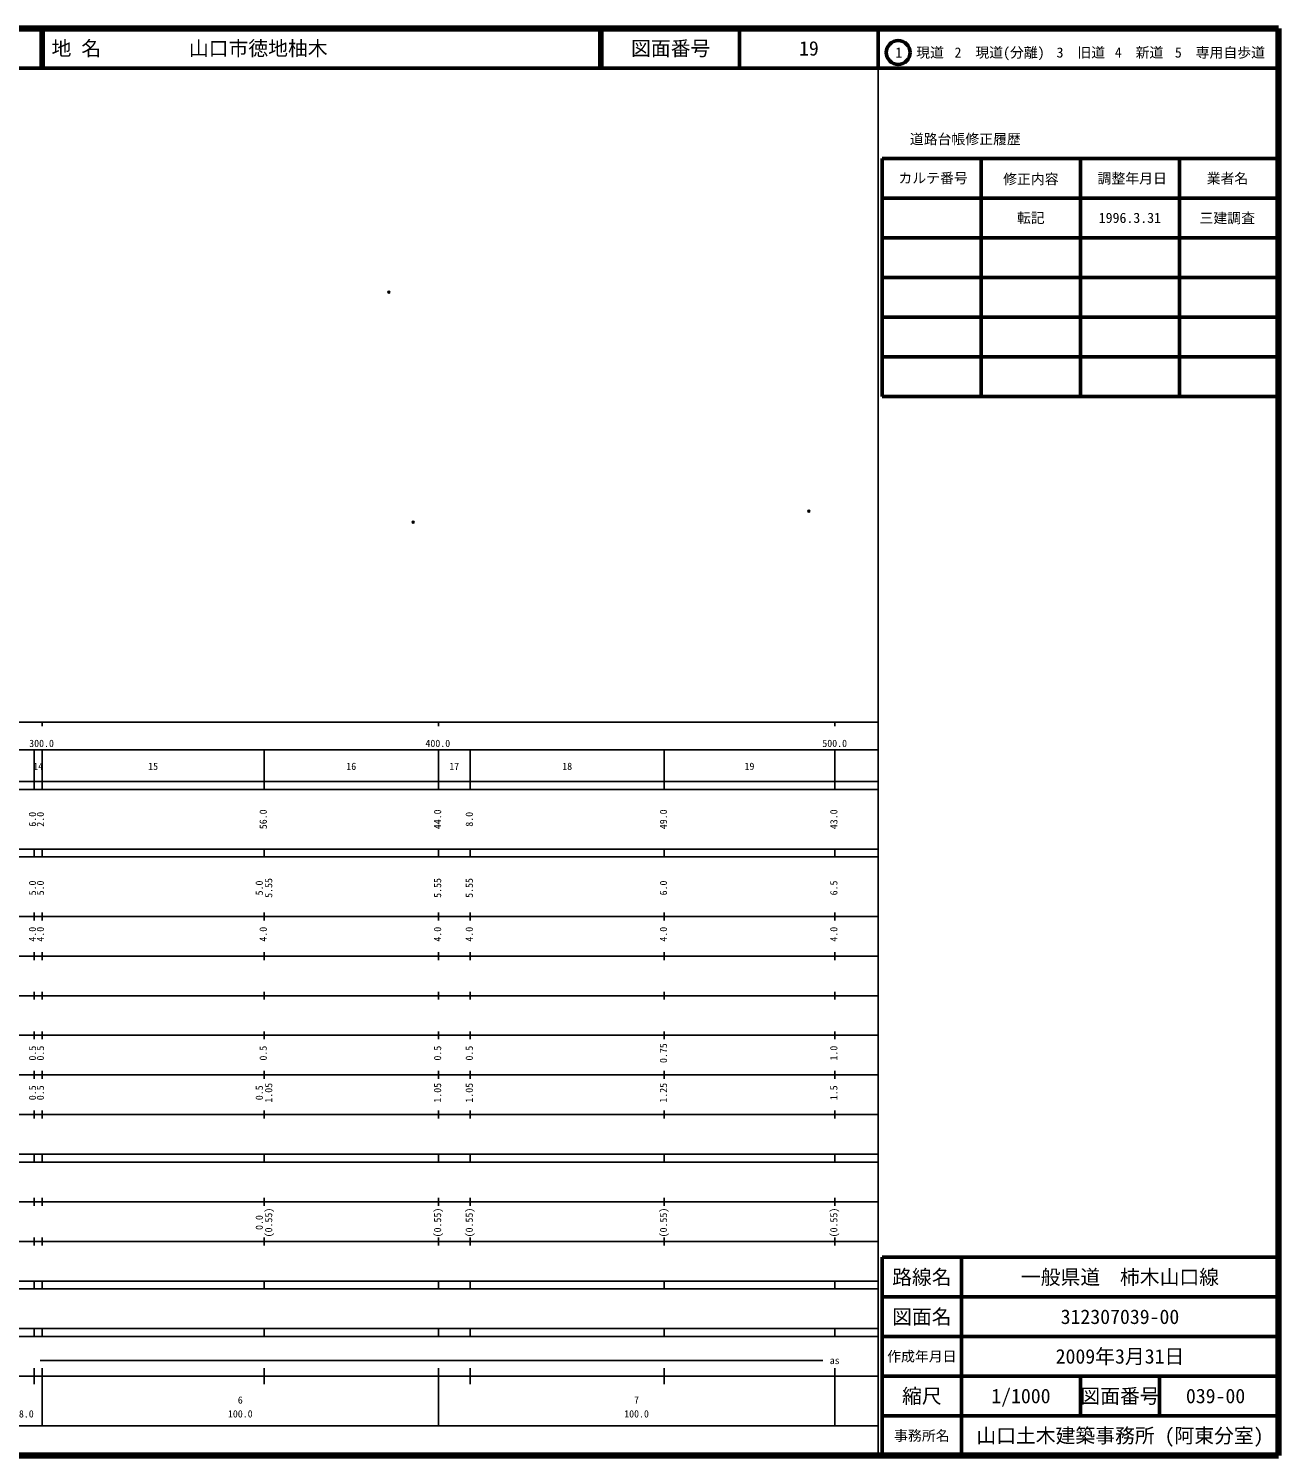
# Model space of a CAD drawing. Units: millimetres on the paper. Extents: x 40 to 680, y 20 to 380.
# Drawn here: x 364.6 to 680, y 20 to 380 of the extents above; entities that cross this region are included whole.
import ezdxf
from ezdxf.enums import TextEntityAlignment as Align

# ---------------------------------------------------------------- set-up
doc = ezdxf.new("R2010")
doc.units = ezdxf.units.MM
doc.header["$PDMODE"] = 32
doc.header["$PDSIZE"] = 0.5
doc.layers.add('M-OTRS', color=6, linetype='Continuous')
doc.layers.add('M-TTL-TXT', color=7, linetype='Continuous')
for name, color, linetype, lineweight in [('M-TTL', 2, 'Continuous', 140), ('M-TTL-BAND', 7, 'Continuous', 25), ('M-TTL-FRAM', 2, 'Continuous', 50), ('M-TTL-LINE', 7, 'Continuous', 50)]:
    doc.layers.add(name, color=color, linetype=linetype, lineweight=lineweight)
doc.styles.add('ＭＳ ゴシック', font='')
doc.styles.get('ＭＳ ゴシック').set_extended_font_data('MS Gothic')

msp = doc.modelspace()

# ---------------------------------------------------------------- linework, layer by layer
at = {"layer": 'M-OTRS'}
for p in [(455.509, 313.516), (461.622, 255.442), (561.476, 258.257)]:
    msp.add_point(p, dxfattribs=at)
at = {"layer": 'M-TTL'}
for p, q in [((680, 380), (40, 380)), ((680, 20), (680, 380)), ((40, 20), (680, 20))]:
    msp.add_line(p, q, dxfattribs=at)
at = {"layer": 'M-TTL-BAND'}
for p, q in [((579, 20), (579, 370)), ((40, 205), (579, 205)), ((368, 205), (368, 204)), ((468, 205), (468, 204)), ((568, 205), (568, 204)), ((68, 198), (579, 198)), ((366, 188), (366, 198)), ((368, 188), (368, 198)), ((424, 188), (424, 198)), ((468, 188), (468, 198)), ((476, 188), (476, 198)), ((525, 188), (525, 198)), ((568, 188), (568, 198)), ((40, 190), (579, 190)), ((40, 188), (579, 188)), ((40, 173), (579, 173)), ((366, 171), (366, 173)), ((368, 171), (368, 173)), ((424, 171), (424, 173)), ((468, 171), (468, 173)), ((476, 171), (476, 173)), ((525, 171), (525, 173)), ((568, 171), (568, 173)), ((40, 171), (579, 171)), ((40, 156), (579, 156)), ((366, 155), (366, 157)), ((368, 155), (368, 157)), ((424, 155), (424, 157)), ((468, 155), (468, 157)), ((476, 155), (476, 157)), ((525, 155), (525, 157)), ((568, 155), (568, 157)), ((46, 146), (579, 146)), ((366, 145), (366, 147)), ((368, 145), (368, 147)), ((424, 145), (424, 147)), ((468, 145), (468, 147)), ((476, 145), (476, 147)), ((525, 145), (525, 147)), ((568, 145), (568, 147)), ((366, 135), (366, 137)), ((368, 135), (368, 137)), ((424, 135), (424, 137)), ((468, 135), (468, 137)), ((476, 135), (476, 137)), ((525, 135), (525, 137)), ((568, 135), (568, 137)), ((52, 136), (579, 136)), ((46, 126), (579, 126)), ((366, 125), (366, 127)), ((368, 125), (368, 127)), ((424, 125), (424, 127)), ((468, 125), (468, 127)), ((476, 125), (476, 127)), ((525, 125), (525, 127)), ((568, 125), (568, 127)), ((52, 116), (579, 116)), ((366, 115), (366, 117)), ((368, 115), (368, 117)), ((424, 115), (424, 117)), ((468, 115), (468, 117)), ((476, 115), (476, 117)), ((525, 115), (525, 117)), ((568, 115), (568, 117)), ((46, 106), (579, 106)), ((366, 105), (366, 107)), ((368, 105), (368, 107)), ((424, 105), (424, 107)), ((468, 105), (468, 107)), ((476, 105), (476, 107)), ((525, 105), (525, 107)), ((568, 105), (568, 107)), ((40, 96), (579, 96)), ((40, 94), (579, 94)), ((366, 94), (366, 96)), ((368, 94), (368, 96)), ((424, 94), (424, 96)), ((468, 94), (468, 96)), ((476, 94), (476, 96)), ((525, 94), (525, 96)), ((568, 94), (568, 96)), ((49, 84), (579, 84)), ((366, 83), (366, 85)), ((368, 83), (368, 85)), ((424, 83), (424, 85)), ((468, 83), (468, 85)), ((476, 83), (476, 85)), ((525, 83), (525, 85)), ((568, 83), (568, 85)), ((40, 74), (579, 74)), ((366, 73), (366, 75)), ((368, 73), (368, 75)), ((424, 73), (424, 75)), ((468, 73), (468, 75)), ((476, 73), (476, 75)), ((525, 73), (525, 75)), ((568, 73), (568, 75)), ((40, 64), (579, 64)), ((40, 62), (579, 62)), ((366, 62), (366, 64)), ((368, 62), (368, 64)), ((424, 62), (424, 64)), ((468, 62), (468, 64)), ((476, 62), (476, 64)), ((525, 62), (525, 64)), ((568, 62), (568, 64)), ((40, 52), (579, 52)), ((366, 50), (366, 52)), ((368, 50), (368, 52)), ((424, 50), (424, 52)), ((468, 50), (468, 52)), ((476, 50), (476, 52)), ((525, 50), (525, 52)), ((568, 50), (568, 52)), ((40, 50), (579, 50)), ((367.5, 44), (565, 44)), ((40, 40), (579, 40)), ((366, 38), (366, 42)), ((368, 27.5), (368, 42)), ((424, 38), (424, 42)), ((468, 27.5), (468, 42)), ((476, 38), (476, 42)), ((525, 38), (525, 42)), ((568, 27.5), (568, 42)), ((68, 27.5), (579, 27.5))]:
    msp.add_line(p, q, dxfattribs=at)
at = {"layer": 'M-TTL-FRAM'}
for p, q in [((580, 347.197), (580, 287.197)), ((580, 347.197), (680, 347.197)), ((580, 287.197), (680, 287.197)), ((680, 70), (580, 70)), ((580, 70), (580, 20))]:
    msp.add_line(p, q, dxfattribs=at)
at = {"layer": 'M-TTL-LINE'}
for p, q in [((367.75, 380), (367.75, 370)), ((368.25, 380), (368.25, 370)), ((508.747, 380), (508.747, 370)), ((509.247, 380), (509.247, 370)), ((543.997, 380), (543.997, 370)), ((579, 380), (579, 370)), ((40, 370), (680, 370)), ((605, 347.197), (605, 287.197)), ((630, 347.197), (630, 287.197)), ((655, 347.197), (655, 287.197)), ((580, 337.197), (680, 337.197)), ((580, 327.197), (680, 327.197)), ((580, 317.197), (680, 317.197)), ((580, 307.197), (680, 307.197)), ((580, 297.197), (680, 297.197)), ((600, 70), (600, 20)), ((680, 60), (580, 60)), ((680, 50), (580, 50)), ((680, 40), (580, 40)), ((630, 40), (630, 30)), ((650, 40), (650, 30)), ((680, 30), (580, 30))]:
    msp.add_line(p, q, dxfattribs=at)
msp.add_circle((584.031, 373.958), 3, dxfattribs=at)

# ---------------------------------------------------------------- texts
at = {"layer": 'M-TTL-BAND', "style": 'ＭＳ ゴシック'}
for s, p in [('300.0', (367.844, 198.195)), ('400.0', (467.844, 198.195)), ('500.0', (568, 198.195)), ('14', (367, 192.405)), ('15', (396, 192.405)), ('16', (446, 192.405)), ('17', (472, 192.405)), ('18', (500.5, 192.405)), ('19', (546.5, 192.405)), ('as', (568, 42.5)), ('6', (418, 32.523)), ('7', (518, 32.523)), ('8.0', (364, 29.033)), ('100.0', (418, 29.033)), ('100.0', (518, 29.033))]:
    msp.add_text(s, height=1.833, dxfattribs=at).set_placement(p, align=Align.BOTTOM_CENTER)
for s, p in [('6.0', (367, 180.5)), ('2.0', (369, 180.5)), ('56.0', (425.242, 180.5)), ('44.0', (469.242, 180.5)), ('8.0', (477.242, 180.5)), ('49.0', (526.242, 180.5)), ('43.0', (569.242, 180.5)), ('5.0', (367, 163.174)), ('5.0', (369, 163.174)), ('5.0', (424.242, 163.174)), ('5.55', (426.612, 163.174)), ('5.55', (469.242, 163.174)), ('5.55', (477.242, 163.174)), ('6.0', (526.242, 163.174)), ('6.5', (569.242, 163.174)), ('4.0', (367, 151.5)), ('4.0', (369, 151.5)), ('4.0', (425.242, 151.5)), ('4.0', (469.242, 151.5)), ('4.0', (477.242, 151.5)), ('4.0', (526.242, 151.5)), ('4.0', (569.242, 151.5)), ('0.5', (367, 121.5)), ('0.5', (369, 121.5)), ('0.5', (425.242, 121.5)), ('0.5', (469.242, 121.5)), ('0.5', (477.242, 121.5)), ('0.75', (526.242, 121.5)), ('1.0', (569.242, 121.5)), ('0.5', (367, 111.5)), ('0.5', (369, 111.5)), ('0.5', (424.242, 111.5)), ('1.05', (426.612, 111.5)), ('1.05', (469.242, 111.5)), ('1.05', (477.242, 111.5)), ('1.25', (526.242, 111.5)), ('1.5', (569.242, 111.5)), ('0.0', (424.242, 78.764)), ('(0.55)', (426.612, 78.764)), ('(0.55)', (469.242, 78.764)), ('(0.55)', (477.242, 78.764)), ('(0.55)', (526.242, 78.764)), ('(0.55)', (569.242, 78.764))]:
    msp.add_text(s, height=1.833, rotation=90, dxfattribs=at).set_placement(p, align=Align.BOTTOM_CENTER)
at = {"layer": 'M-TTL-TXT', "style": 'ＭＳ ゴシック'}
for s, p in [('地 名', (370.38, 375)), ('山口市徳地柚木', (405.024, 375))]:
    msp.add_text(s, height=3.666, dxfattribs=at).set_placement(p, align=Align.MIDDLE_LEFT)
for s, height, p in [('図面番号', 3.666, (526.622, 375)), ('19', 3.666, (561.497, 375)), ('1\u3000現道', 2.566, (589.448, 373.958)), ('2\u3000現道(分離)', 2.566, (609.619, 373.958)), ('3\u3000旧道', 2.566, (630.121, 373.958)), ('4\u3000新道', 2.566, (644.824, 373.958)), ('5\u3000専用自歩道', 2.566, (665.228, 373.958)), ('道路台帳修正履歴', 2.566, (600.968, 352.113)), ('カルテ番号', 2.566, (592.839, 342.277)), ('修正内容', 2.566, (617.509, 342.023)), ('調整年月日', 2.566, (643.089, 342.197)), ('業者名', 2.566, (667.134, 342.197)), ('転記', 2.566, (617.5, 332.245)), ('1996.3.31', 2.566, (642.5, 332.245)), ('三建調査', 2.566, (667.077, 332.189)), ('路線名', 3.666, (590, 65)), ('路線名', 3.666, (590, 65)), ('一般県道\u3000柿木山口線', 3.666, (640, 65)), ('図面名', 3.666, (590, 55)), ('図面名', 3.666, (590, 55)), ('312307039-00', 3.666, (640, 55)), ('2009年3月31日', 3.666, (640, 45)), ('作成年月日', 2.566, (590, 45)), ('作成年月日', 2.566, (590, 45)), ('縮尺', 3.666, (590, 35)), ('縮尺', 3.666, (590, 35)), ('1/1000', 3.666, (615, 35)), ('図面番号', 3.666, (640, 35)), ('図面番号', 3.666, (640, 35)), ('039-00', 3.666, (664.125, 35)), ('事務所名', 2.566, (590, 25)), ('事務所名', 2.566, (590, 25)), ('山口土木建築事務所 (阿東分室)', 3.666, (640, 25))]:
    msp.add_text(s, height=height, dxfattribs=at).set_placement(p, align=Align.MIDDLE_CENTER)

doc.saveas('drawing.dxf')
